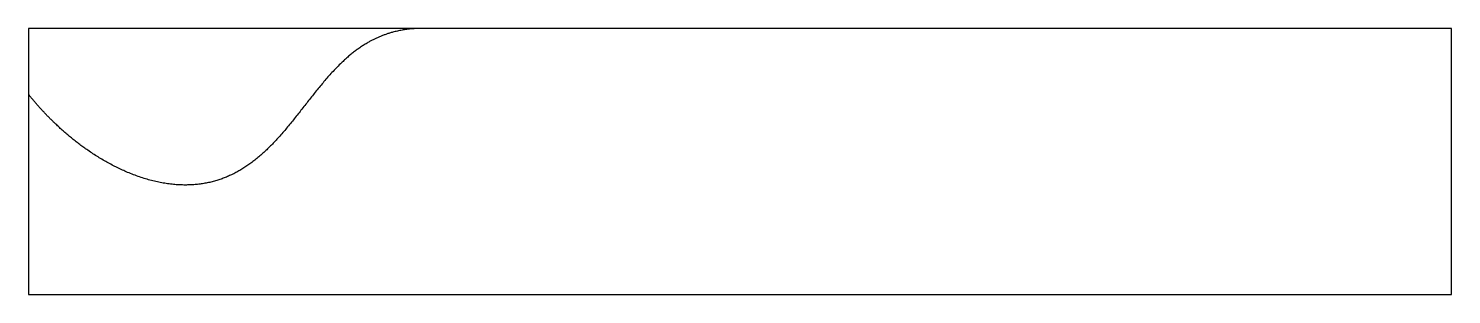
# Model space of a CAD drawing. Header units: millimetres. Extents: x -16 to 16, y 0 to 6.
import ezdxf

# ---------------------------------------------------------------- set-up
doc = ezdxf.new("R2010")
doc.units = ezdxf.units.MM
doc.layers.get('0').update_dxf_attribs({"linetype": 'CONTINUOUS'})

msp = doc.modelspace()

# ---------------------------------------------------------------- linework, layer by layer
msp.add_lwpolyline([(-16, 0), (16, 0), (16, 6), (-16, 6)], close=True)
msp.add_open_spline([(-7.132, 6), (-7.367, 6), (-7.811, 5.954), (-8.4, 5.748), (-9.047, 5.23), (-9.725, 4.351), (-10.387, 3.459), (-11.136, 2.761), (-12.028, 2.408), (-13.041, 2.441), (-14.104, 2.833), (-14.923, 3.386), (-15.486, 3.911), (-15.833, 4.306), (-16, 4.515)], degree=5)

doc.saveas('drawing.dxf')
